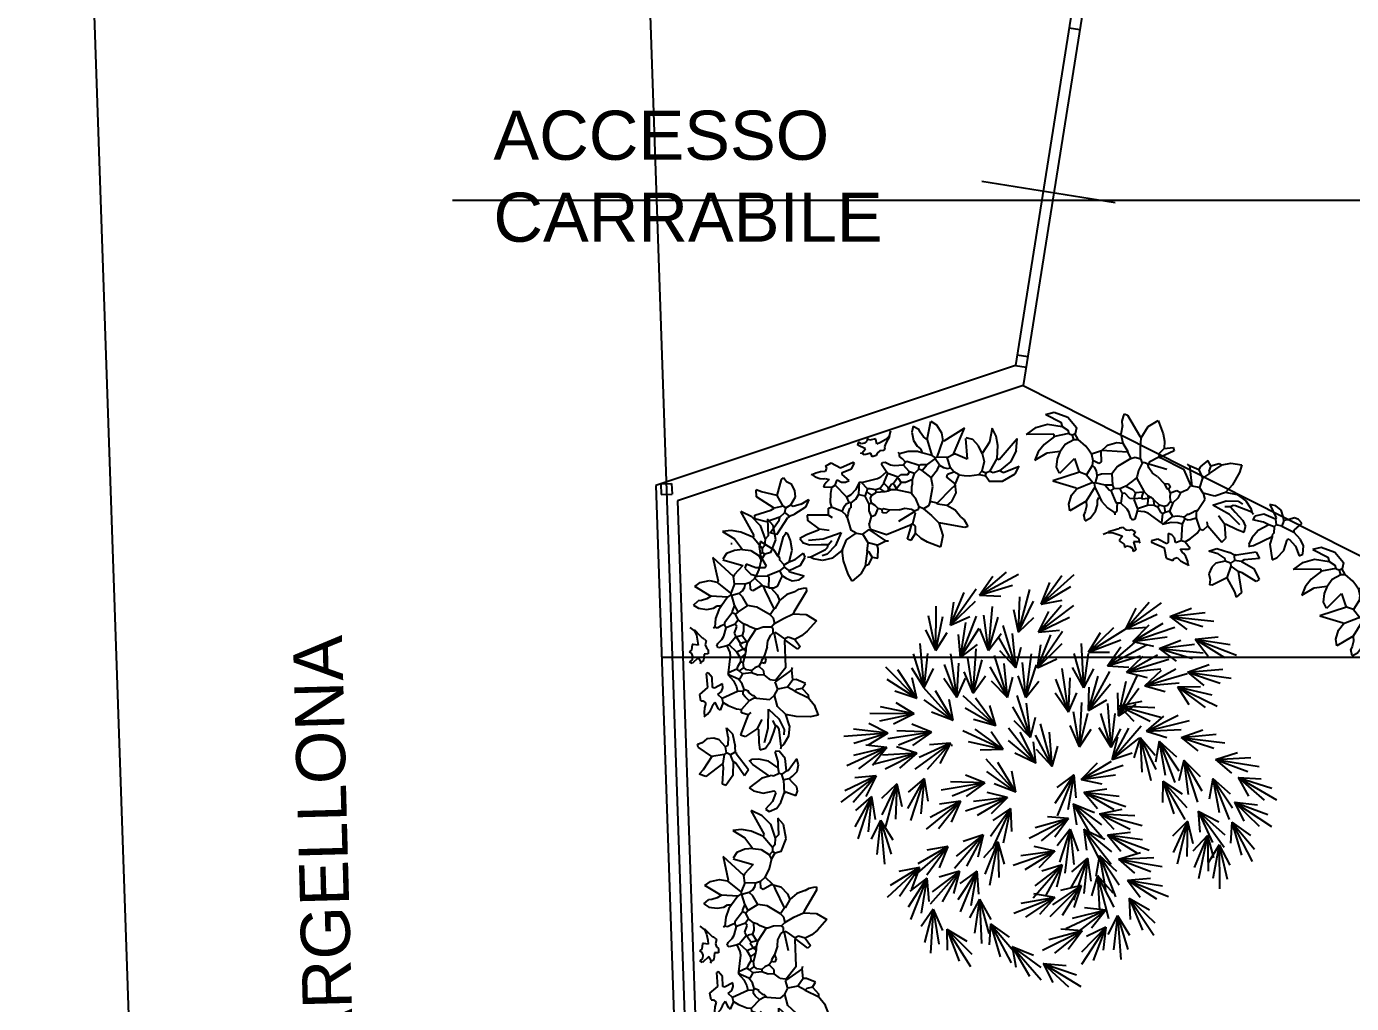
# Model space of a CAD drawing. Extents: x 4528.4 to 4562.1, y -3722.5 to -3696.6.
# Drawn here: x 4528.41 to 4534.61, y -3714.44 to -3709.87 of the extents above; entities that cross this region are included whole.
import ezdxf

# ---------------------------------------------------------------- set-up
doc = ezdxf.new("R2010")
doc.units = 0
doc.layers.get('0').update_dxf_attribs({"true_color": 0xffffff})
for name, color, linetype, true_color in [('alberi', 74, 'Continuous', 0x4c9900), ('costruz', 205, 'Continuous', 0x854c99), ('costruz_aree', 40, 'Continuous', 0xffbf00), ('infissi', 83, 'Continuous', 0x7fcc66), ('planim', 1, 'Continuous', 0xff0000), ('retino', 4, 'Continuous', 0x00ffff), ('testo', 1, 'Continuous', 0xff0000), ('verde', 82, 'Continuous', 0x33cc00)]:
    doc.layers.add(name, color=color, linetype=linetype, true_color=true_color)
doc.styles.add('textstyle1', font='')
doc.styles.add('textstyle5', font='')
doc.styles.get('textstyle1').set_extended_font_data('Arial')
doc.styles.get('textstyle5').set_extended_font_data('Arial')

# ---------------------------------------------------------------- blocks, each defined once
blk = doc.blocks.new('albero032')
for p, q in [((-0.044, 0.8081), (0.0551, 0.9786)), ((-0.044, 0.8081), (0.0039, 0.9586)), ((0.0652, 0.7919), (0.1736, 0.9567)), ((-0.125, 0.7069), (-0.0926, 0.9015)), ((-0.044, 0.8081), (0.0574, 0.9236)), ((-0.044, 0.8081), (-0.0379, 0.911)), ((0.0652, 0.7919), (0.1213, 0.9395)), ((0.0652, 0.7919), (0.1729, 0.9017)), ((0.0652, 0.7919), (0.077, 0.8943)), ((-0.125, 0.7069), (-0.1335, 0.8647)), ((-0.125, 0.7069), (-0.071, 0.8509)), ((-0.044, 0.8081), (0.0389, 0.8532)), ((0.0652, 0.7919), (0.1505, 0.8324)), ((0.1542, 0.7797), (0.2757, 0.8807)), ((0.1542, 0.7797), (0.3297, 0.8699)), ((0.1542, 0.7797), (0.2149, 0.8631)), ((-0.6606, 0.6163), (-0.5895, 0.8004)), ((-0.6606, 0.6163), (-0.637, 0.7725)), ((-0.5134, 0.5815), (-0.4873, 0.7771)), ((-0.125, 0.7069), (-0.1557, 0.8054)), ((-0.125, 0.7069), (-0.0634, 0.7785)), ((-0.04, 0.6948), (0.0909, 0.7833)), ((-0.04, 0.6948), (0.0286, 0.7718)), ((0.1542, 0.7797), (0.302, 0.8224)), ((0.1542, 0.7797), (0.2484, 0.773)), ((0.2554, 0.7231), (0.3471, 0.7702)), ((-0.6606, 0.6163), (-0.6707, 0.719)), ((-0.6606, 0.6163), (-0.5786, 0.7464)), ((-0.5134, 0.5815), (-0.5269, 0.7389)), ((-0.5134, 0.5815), (-0.4641, 0.7272)), ((-0.4487, 0.537), (-0.3629, 0.7147)), ((-0.2221, 0.5532), (-0.2373, 0.7104)), ((-0.2221, 0.5532), (-0.1981, 0.749)), ((-0.04, 0.6948), (0.1435, 0.7672)), ((-0.04, 0.6948), (0.1112, 0.7226)), ((0.1057, 0.6301), (0.2111, 0.7477)), ((0.1057, 0.6301), (0.2661, 0.7449)), ((0.1057, 0.6301), (0.1535, 0.7214)), ((0.2554, 0.7231), (0.4094, 0.7584)), ((0.2554, 0.7231), (0.4526, 0.7244)), ((0.2554, 0.7231), (0.3364, 0.6746)), ((0.2554, 0.7231), (0.4065, 0.6945)), ((-0.7614, 0.5036), (-0.7802, 0.6605)), ((-0.7614, 0.5036), (-0.7418, 0.6999)), ((-0.7614, 0.5036), (-0.7169, 0.6508)), ((-0.6606, 0.6163), (-0.5857, 0.674)), ((-0.6186, 0.4561), (-0.6001, 0.6525)), ((-0.5134, 0.5815), (-0.5473, 0.6789)), ((-0.5134, 0.5815), (-0.4541, 0.655)), ((-0.4487, 0.537), (-0.4125, 0.6908)), ((-0.4487, 0.537), (-0.3564, 0.6601)), ((-0.2221, 0.5532), (-0.257, 0.6503)), ((-0.2221, 0.5532), (-0.1743, 0.6994)), ((-0.04, 0.6948), (0.0531, 0.6788)), ((0.1057, 0.6301), (0.2456, 0.6938)), ((0.2149, 0.6705), (0.3144, 0.6977)), ((0.2149, 0.6705), (0.3729, 0.6734)), ((0.2149, 0.6705), (0.4082, 0.6312)), ((0.2149, 0.6705), (0.2842, 0.6064)), ((0.2149, 0.6705), (0.3569, 0.6114)), ((-0.7614, 0.5036), (-0.7985, 0.5999)), ((-0.6186, 0.4561), (-0.6382, 0.6129)), ((-0.6186, 0.4561), (-0.5749, 0.6036)), ((-0.4487, 0.537), (-0.4505, 0.6402)), ((-0.2504, 0.3995), (-0.299, 0.5907)), ((-0.2221, 0.5532), (-0.1636, 0.6274)), ((-0.1209, 0.5654), (0.0148, 0.6462)), ((-0.1209, 0.5654), (-0.048, 0.6383)), ((-0.1209, 0.5654), (0.0664, 0.6271)), ((0.1057, 0.6301), (0.1999, 0.6372)), ((0.1502, 0.5815), (0.2504, 0.6057)), ((-0.7614, 0.5036), (-0.7046, 0.5791)), ((-0.6186, 0.4561), (-0.6562, 0.5522)), ((-0.6186, 0.4561), (-0.5622, 0.5319)), ((-0.4527, 0.3914), (-0.5079, 0.5808)), ((-0.4527, 0.3914), (-0.4665, 0.5446)), ((-0.4487, 0.537), (-0.3694, 0.5884)), ((-0.2504, 0.3995), (-0.3216, 0.5405)), ((-0.2504, 0.3995), (-0.2589, 0.5531)), ((-0.2059, 0.4561), (-0.0739, 0.543)), ((-0.2059, 0.4561), (-0.1363, 0.5323)), ((-0.1209, 0.5654), (0.0317, 0.5844)), ((-0.1209, 0.5654), (-0.0289, 0.544)), ((-0.0279, 0.4723), (0.0888, 0.5789)), ((-0.0279, 0.4723), (0.1432, 0.5706)), ((-0.0279, 0.4723), (0.0288, 0.5585)), ((0.1502, 0.5815), (0.3422, 0.5364)), ((0.1502, 0.5815), (0.2176, 0.5153)), ((0.1502, 0.5815), (0.2903, 0.5182)), ((0.1502, 0.5815), (0.3081, 0.5796)), ((-0.651, 0.3388), (-0.7328, 0.474)), ((-0.651, 0.3388), (-0.7141, 0.5257)), ((-0.651, 0.3388), (-0.6712, 0.4913)), ((-0.5134, 0.3105), (-0.5713, 0.4991)), ((-0.4527, 0.3914), (-0.5288, 0.5299)), ((-0.4527, 0.3914), (-0.4282, 0.4826)), ((-0.2504, 0.3995), (-0.3181, 0.4773)), ((-0.2504, 0.3995), (-0.2228, 0.4898)), ((-0.2059, 0.4561), (-0.0215, 0.5262)), ((-0.2059, 0.4561), (-0.0543, 0.4821)), ((-0.0279, 0.4723), (0.1177, 0.5218)), ((0.4132, 0.3146), (0.4865, 0.4977)), ((-0.7076, 0.3065), (-0.8229, 0.4665)), ((-0.7076, 0.3065), (-0.7718, 0.4462)), ((-0.651, 0.3388), (-0.6303, 0.431)), ((-0.5134, 0.3105), (-0.5914, 0.4479)), ((-0.5134, 0.3105), (-0.5293, 0.4635)), ((-0.4527, 0.3914), (-0.5231, 0.4668)), ((-0.3637, 0.2782), (-0.3111, 0.4683)), ((-0.3637, 0.2782), (-0.3556, 0.4359)), ((-0.3637, 0.2782), (-0.2949, 0.4157)), ((-0.2221, 0.3712), (-0.0804, 0.441)), ((-0.2221, 0.3712), (-0.1436, 0.4382)), ((-0.2221, 0.3712), (-0.0304, 0.418)), ((-0.2059, 0.4561), (-0.113, 0.439)), ((-0.0279, 0.4723), (0.0666, 0.47)), ((0.3201, 0.2741), (0.3121, 0.4319)), ((0.3201, 0.2741), (0.3531, 0.4686)), ((0.3201, 0.2741), (0.3745, 0.418)), ((0.4132, 0.3146), (0.4043, 0.4173)), ((0.4132, 0.3146), (0.4387, 0.4705)), ((0.4132, 0.3146), (0.4968, 0.4437)), ((0.4941, 0.3227), (0.6036, 0.4365)), ((0.4941, 0.3227), (0.6584, 0.4318)), ((-0.7076, 0.3065), (-0.8256, 0.4116)), ((-0.651, 0.3388), (-0.7245, 0.4112)), ((-0.7076, 0.3065), (-0.715, 0.4006)), ((-0.5417, 0.2256), (-0.6349, 0.3995)), ((-0.5417, 0.2256), (-0.5869, 0.3726)), ((-0.5134, 0.3105), (-0.5848, 0.3849)), ((-0.5134, 0.3105), (-0.4902, 0.4021)), ((-0.3192, 0.2741), (-0.4975, 0.3584)), ((-0.3192, 0.2741), (-0.443, 0.3654)), ((-0.3637, 0.2782), (-0.3839, 0.3793)), ((-0.125, 0.2458), (-0.2739, 0.3751)), ((-0.2221, 0.3712), (-0.0685, 0.3782)), ((-0.2221, 0.3712), (-0.132, 0.3427)), ((-0.125, 0.2458), (-0.2195, 0.3671)), ((0.1178, 0.1892), (0.1704, 0.3793)), ((0.2109, 0.2256), (0.2795, 0.4105)), ((0.2109, 0.2256), (0.2324, 0.3821)), ((0.2109, 0.2256), (0.2912, 0.3567)), ((0.3201, 0.2741), (0.2897, 0.3727)), ((0.4132, 0.3146), (0.4887, 0.3713)), ((0.4941, 0.3227), (0.5451, 0.4123)), ((0.4941, 0.3227), (0.6362, 0.3815)), ((-0.7076, 0.3065), (-0.7992, 0.354)), ((-0.6024, 0.1406), (-0.707, 0.3079)), ((-0.5417, 0.2256), (-0.6448, 0.3453)), ((-0.5417, 0.2256), (-0.5366, 0.3199)), ((-0.3192, 0.2741), (-0.4732, 0.309)), ((-0.3192, 0.2741), (-0.3712, 0.3529)), ((-0.3637, 0.2782), (-0.2949, 0.3429)), ((-0.125, 0.2458), (-0.2639, 0.321)), ((-0.125, 0.2458), (-0.1538, 0.3358)), ((0.0207, 0.1204), (0.0849, 0.3069)), ((0.1178, 0.1892), (0.1259, 0.3469)), ((0.1178, 0.1892), (0.1866, 0.3267)), ((0.2109, 0.2256), (0.1994, 0.3281)), ((0.3201, 0.2741), (0.382, 0.3455)), ((0.4941, 0.3227), (0.5885, 0.3265)), ((0.571, 0.2701), (0.6593, 0.3234)), ((0.571, 0.2701), (0.7221, 0.316)), ((-0.6024, 0.1406), (-0.7132, 0.2532)), ((-0.6024, 0.1406), (-0.6573, 0.2843)), ((-0.5417, 0.2256), (-0.6262, 0.2848)), ((-0.3435, 0.1406), (-0.4617, 0.239)), ((-0.3192, 0.2741), (-0.4223, 0.2714)), ((-0.1776, 0.2418), (-0.3743, 0.2275)), ((-0.1776, 0.2418), (-0.3302, 0.2604)), ((-0.1776, 0.2418), (-0.3289, 0.1964)), ((-0.1776, 0.2418), (-0.266, 0.1888)), ((-0.1776, 0.2418), (-0.2616, 0.2848)), ((-0.125, 0.2458), (-0.2249, 0.2711)), ((-0.0359, 0.1083), (-0.1177, 0.2434)), ((-0.0359, 0.1083), (-0.099, 0.2952)), ((-0.0359, 0.1083), (-0.0561, 0.2607)), ((0.0207, 0.1204), (0.0385, 0.2774)), ((0.0207, 0.1204), (0.0978, 0.2535)), ((0.1178, 0.1892), (0.0976, 0.2903)), ((0.1178, 0.1892), (0.1866, 0.2539)), ((0.1866, 0.1204), (0.2865, 0.2428)), ((0.1866, 0.1204), (0.3415, 0.2426)), ((0.2109, 0.2256), (0.2849, 0.2842)), ((0.304, 0.1892), (0.4348, 0.2776)), ((0.304, 0.1892), (0.3726, 0.2662)), ((0.304, 0.1892), (0.4875, 0.2615)), ((0.393, 0.1811), (0.5336, 0.2531)), ((0.393, 0.1811), (0.4704, 0.2492)), ((0.571, 0.2701), (0.7677, 0.2851)), ((0.571, 0.2701), (0.6552, 0.2274)), ((0.571, 0.2701), (0.7237, 0.2521)), ((-0.6024, 0.1406), (-0.6906, 0.1941)), ((-0.6024, 0.1406), (-0.6036, 0.2351)), ((-0.3435, 0.1406), (-0.5166, 0.2353)), ((-0.3435, 0.1406), (-0.4952, 0.1845)), ((-0.3435, 0.1406), (-0.3908, 0.2224)), ((-0.0359, 0.1083), (-0.1094, 0.1807)), ((-0.0359, 0.1083), (-0.0153, 0.2004)), ((0.0207, 0.1204), (0.0067, 0.2226)), ((0.0207, 0.1204), (0.0933, 0.1808)), ((0.0733, 0.0719), (0.2222, 0.2013)), ((0.0733, 0.0719), (0.1672, 0.1989)), ((0.1866, 0.1204), (0.2301, 0.2139)), ((0.1866, 0.1204), (0.3234, 0.1906)), ((0.304, 0.1892), (0.4552, 0.217)), ((0.304, 0.1892), (0.397, 0.1732)), ((0.393, 0.1811), (0.5839, 0.2307)), ((0.393, 0.1811), (0.5465, 0.1904)), ((0.393, 0.1811), (0.4834, 0.1539)), ((0.5467, 0.2175), (0.5368, 0.1236)), ((0.5467, 0.2175), (0.6308, 0.0391)), ((0.5467, 0.2175), (0.5842, 0.0684)), ((0.5467, 0.2175), (0.6435, 0.0926)), ((0.5467, 0.2175), (0.628, 0.154)), ((0.6236, 0.2175), (0.7888, 0.1097)), ((0.6236, 0.2175), (0.6644, 0.1323)), ((0.6236, 0.2175), (0.7338, 0.1102)), ((0.6236, 0.2175), (0.7715, 0.1619)), ((0.6236, 0.2175), (0.7261, 0.2061)), ((-0.4446, 0.1204), (-0.6416, 0.1094)), ((-0.4446, 0.1204), (-0.5969, 0.1415)), ((-0.4446, 0.1204), (-0.5967, 0.0776)), ((-0.4446, 0.1204), (-0.5339, 0.0689)), ((-0.4446, 0.1204), (-0.528, 0.1649)), ((-0.3435, 0.1406), (-0.4465, 0.144)), ((-0.1816, 0.1002), (-0.3307, 0.1377)), ((-0.1816, 0.1002), (-0.2596, 0.1534)), ((0.0733, 0.0719), (0.1123, 0.1674)), ((0.0733, 0.0719), (0.2066, 0.1485)), ((0.1866, 0.1204), (0.2804, 0.1319)), ((0.3161, 0.1366), (0.4182, 0.1513)), ((0.3161, 0.1366), (0.5031, 0.0738)), ((0.3161, 0.1366), (0.377, 0.0644)), ((0.3161, 0.1366), (0.4497, 0.0605)), ((0.3161, 0.1366), (0.4732, 0.12)), ((-0.8169, -0.0697), (-0.9485, 0.0772)), ((-0.8169, -0.0697), (-0.8955, 0.0625)), ((-0.6915, -0.0818), (-0.8103, 0.0756)), ((-0.3354, 0.0517), (-0.4889, 0.0597)), ((-0.3354, 0.0517), (-0.4222, 0.0888)), ((-0.1816, 0.1002), (-0.3786, 0.1106)), ((-0.1816, 0.1002), (-0.3374, 0.0741)), ((-0.1816, 0.1002), (-0.276, 0.0586)), ((-0.0562, 0.0759), (0.0466, 0.0841)), ((-0.0562, 0.0759), (0.1264, 0.0013)), ((-0.0562, 0.0759), (0, 0)), ((-0.0562, 0.0759), (0.0723, -0.0086)), ((-0.0562, 0.0759), (0.0995, 0.0493)), ((0.0733, 0.0719), (0.1664, 0.0878)), ((0.1866, 0.0597), (0.2836, 0.0948)), ((0.1866, 0.0597), (0.3438, 0.0752)), ((0.1866, 0.0597), (0.3824, 0.036)), ((0.1866, 0.0597), (0.2608, 0.0014)), ((0.1866, 0.0597), (0.3328, 0.0122)), ((0.4375, 0.1083), (0.5766, -0.0316)), ((0.4375, 0.1083), (0.4596, 0.0165)), ((0.4375, 0.1083), (0.5229, -0.0196)), ((0.4375, 0.1083), (0.5705, 0.0231)), ((0.4375, 0.1083), (0.5353, 0.0758)), ((0.6398, 0.1123), (0.6316, 0.0182)), ((0.6398, 0.1123), (0.7271, -0.0646)), ((0.6398, 0.1123), (0.68, -0.0361)), ((0.6398, 0.1123), (0.7388, -0.0108)), ((0.6398, 0.1123), (0.7222, 0.0503)), ((0.7855, -0.0616), (0.8876, 0.1072)), ((0.7855, -0.0616), (0.836, 0.0881)), ((-0.8169, -0.0697), (-0.9453, 0.0223)), ((-0.8169, -0.0697), (-0.8342, 0.0231)), ((-0.6915, -0.0818), (-0.8117, 0.0206)), ((-0.6915, -0.0818), (-0.7587, 0.0565)), ((-0.6915, -0.0818), (-0.7009, 0.0121)), ((-0.5336, -0.0859), (-0.6964, 0.0255)), ((-0.5336, -0.0859), (-0.6414, 0.0238)), ((-0.5336, -0.0859), (-0.5726, 0.0002)), ((-0.3354, 0.0517), (-0.5307, 0.0238)), ((-0.3354, 0.0517), (-0.4832, -0.0041)), ((-0.3354, 0.0517), (-0.42, -0.0074)), ((-0.0926, -0.0212), (-0.1834, 0.0049)), ((0.138, 0.0517), (0.131, -0.0425)), ((0.138, 0.0517), (0.2275, -0.1241)), ((0.138, 0.0517), (0.1801, -0.0963)), ((0.138, 0.0517), (0.2385, -0.0702)), ((0.138, 0.0517), (0.2212, -0.0093)), ((0.3444, 0.0233), (0.4939, -0.1054)), ((0.3444, 0.0233), (0.3736, -0.0665)), ((0.3444, 0.0233), (0.4394, -0.0976)), ((0.3444, 0.0233), (0.4836, -0.0513)), ((0.3444, 0.0233), (0.4445, -0.0015)), ((0.7855, -0.0616), (0.8889, 0.0522)), ((0.7855, -0.0616), (0.7934, 0.0412)), ((-0.8169, -0.0697), (-0.9129, -0.0321)), ((-0.6915, -0.0818), (-0.784, -0.0363)), ((-0.5336, -0.0859), (-0.6803, -0.0271)), ((-0.0926, -0.0212), (-0.2829, -0.0731)), ((-0.0926, -0.0212), (-0.246, -0.0323)), ((-0.0926, -0.0212), (-0.2323, -0.0948)), ((-0.0926, -0.0212), (-0.1692, -0.0902)), ((0.2837, -0.009), (0.2639, -0.1014)), ((0.2837, -0.009), (0.3485, -0.1953)), ((0.2837, -0.009), (0.3053, -0.1613)), ((0.2837, -0.009), (0.3667, -0.1434)), ((0.2837, -0.009), (0.3578, -0.0807)), ((0.4901, -0.009), (0.4741, -0.1021)), ((0.4901, -0.009), (0.5625, -0.1925)), ((0.4901, -0.009), (0.518, -0.1602)), ((0.4901, -0.009), (0.5786, -0.1399)), ((0.4901, -0.009), (0.5671, -0.0776)), ((0.7855, -0.0616), (0.8692, -0.0179)), ((-0.6915, -0.1708), (-0.83, -0.1042)), ((-0.6915, -0.1708), (-0.7572, -0.103)), ((-0.5336, -0.0859), (-0.6359, -0.0722)), ((-0.4001, -0.1385), (-0.5958, -0.1139)), ((-0.4001, -0.1385), (-0.5462, -0.0903)), ((-0.4001, -0.1385), (-0.4741, -0.0798)), ((-0.2221, -0.1182), (-0.3137, -0.0955)), ((-0.1088, -0.094), (-0.2644, -0.2152)), ((-0.1088, -0.094), (-0.246, -0.1633)), ((-0.1088, -0.094), (-0.2094, -0.2157)), ((-0.1088, -0.094), (-0.2026, -0.1049)), ((-0.1088, -0.094), (-0.1529, -0.1872)), ((0.7086, -0.1991), (0.8578, -0.0701)), ((0.7086, -0.1991), (0.8028, -0.0723)), ((0.7086, -0.1991), (0.7478, -0.1038)), ((-0.8574, -0.3447), (-0.9501, -0.1707)), ((-0.6915, -0.1708), (-0.8824, -0.1212)), ((-0.6915, -0.1708), (-0.8493, -0.1652)), ((-0.6915, -0.1708), (-0.7923, -0.1926)), ((-0.5336, -0.1829), (-0.6251, -0.1594)), ((-0.4001, -0.1385), (-0.5574, -0.1533)), ((-0.4001, -0.1385), (-0.4972, -0.1731)), ((-0.2221, -0.1182), (-0.4104, -0.1771)), ((-0.2221, -0.1182), (-0.3749, -0.135)), ((-0.2221, -0.1182), (-0.359, -0.1969)), ((-0.2221, -0.1182), (-0.2961, -0.19)), ((0.7086, -0.1991), (0.8421, -0.1228)), ((-0.8574, -0.3447), (-0.9601, -0.2248)), ((-0.8574, -0.3447), (-0.9022, -0.1977)), ((-0.5336, -0.1829), (-0.7224, -0.2401)), ((-0.5336, -0.1829), (-0.6866, -0.1983)), ((-0.5336, -0.1829), (-0.6713, -0.2605)), ((-0.5336, -0.1829), (-0.6083, -0.2541)), ((-0.4001, -0.2194), (-0.5885, -0.2778)), ((-0.4001, -0.2194), (-0.553, -0.2357)), ((-0.4001, -0.2194), (-0.5373, -0.2977)), ((-0.4001, -0.2194), (-0.4917, -0.1964)), ((-0.4001, -0.2194), (-0.4743, -0.291)), ((0.0207, -0.1829), (-0.1252, -0.3157)), ((0.0207, -0.1829), (-0.1108, -0.2626)), ((0.0207, -0.1829), (-0.072, -0.201)), ((0.0207, -0.1829), (-0.0703, -0.3121)), ((0.0207, -0.1829), (-0.0161, -0.2793)), ((0.045, -0.2194), (0.023, -0.3112)), ((0.045, -0.2194), (0.1054, -0.4071)), ((0.045, -0.2194), (0.063, -0.3721)), ((0.045, -0.2194), (0.1248, -0.3556)), ((0.045, -0.2194), (0.1174, -0.2928)), ((0.0935, -0.2072), (0.1966, -0.2026)), ((0.0935, -0.2072), (0.2734, -0.2881)), ((0.0935, -0.2072), (0.147, -0.2851)), ((0.0935, -0.2072), (0.219, -0.2961)), ((0.0935, -0.2072), (0.2482, -0.2392)), ((0.2433, -0.2638), (0.3424, -0.2354)), ((0.6074, -0.2962), (0.728, -0.1941)), ((0.6074, -0.2962), (0.782, -0.2044)), ((0.6074, -0.2962), (0.6673, -0.2122)), ((0.7086, -0.1991), (0.8017, -0.1834)), ((-0.8574, -0.3447), (-0.9417, -0.2854)), ((-0.8574, -0.3447), (-0.852, -0.2504)), ((-0.6105, -0.3043), (-0.8071, -0.2874)), ((-0.6105, -0.3043), (-0.7583, -0.2619)), ((-0.6105, -0.3043), (-0.6868, -0.2485)), ((-0.2747, -0.2719), (-0.4078, -0.4175)), ((-0.2747, -0.2719), (-0.3984, -0.3633)), ((-0.2747, -0.2719), (-0.3653, -0.2984)), ((-0.2747, -0.2719), (-0.3535, -0.4089)), ((-0.2747, -0.2719), (-0.3025, -0.3712)), ((-0.1695, -0.2396), (-0.2597, -0.3641)), ((-0.1695, -0.2396), (-0.2523, -0.4186)), ((-0.1695, -0.2396), (-0.2479, -0.2922)), ((-0.1695, -0.2396), (-0.2031, -0.3939)), ((-0.1695, -0.2396), (-0.166, -0.3426)), ((0.2433, -0.2638), (0.4011, -0.259)), ((0.2433, -0.2638), (0.437, -0.3007)), ((0.2433, -0.2638), (0.3134, -0.3271)), ((0.2433, -0.2638), (0.386, -0.3211)), ((0.4982, -0.3447), (0.5881, -0.2943)), ((0.6074, -0.2962), (0.7548, -0.2522)), ((-0.6105, -0.3043), (-0.7671, -0.3252)), ((-0.5793, -0.4289), (-0.7093, -0.3467)), ((-0.6105, -0.3043), (-0.7062, -0.3427)), ((-0.5793, -0.4289), (-0.6368, -0.354)), ((-0.4204, -0.3731), (-0.5689, -0.3334)), ((-0.4204, -0.3731), (-0.4976, -0.3187)), ((-0.0198, -0.3205), (-0.0552, -0.408)), ((-0.0198, -0.3205), (-0.0248, -0.4742)), ((-0.0198, -0.3205), (0.0118, -0.5152)), ((-0.0198, -0.3205), (0.0388, -0.4672)), ((-0.0198, -0.3205), (0.0409, -0.4039)), ((0.2109, -0.3286), (0.3609, -0.4567)), ((0.2109, -0.3286), (0.2404, -0.4183)), ((0.2109, -0.3286), (0.3064, -0.4491)), ((0.2109, -0.3286), (0.3504, -0.4026)), ((0.2109, -0.3286), (0.3111, -0.353)), ((0.3727, -0.3569), (0.4755, -0.3487)), ((0.4982, -0.3447), (0.6507, -0.3038)), ((0.4982, -0.3447), (0.6952, -0.3361)), ((0.4982, -0.3447), (0.581, -0.3902)), ((0.4982, -0.3447), (0.6502, -0.3677)), ((0.6074, -0.2962), (0.7017, -0.3021)), ((-0.7238, -0.4742), (-0.8846, -0.3599)), ((-0.7238, -0.4742), (-0.8694, -0.4128)), ((-0.7238, -0.4742), (-0.8297, -0.3626)), ((-0.5793, -0.4289), (-0.7632, -0.3576)), ((-0.7238, -0.4742), (-0.7612, -0.3874)), ((-0.5793, -0.4289), (-0.7354, -0.4051)), ((-0.4204, -0.3731), (-0.6172, -0.3599)), ((-0.4204, -0.3731), (-0.5765, -0.397)), ((-0.4204, -0.3731), (-0.5153, -0.4133)), ((-0.4001, -0.4459), (-0.4866, -0.408)), ((0.3727, -0.3569), (0.5553, -0.4315)), ((0.3727, -0.3569), (0.4289, -0.4328)), ((0.3727, -0.3569), (0.5012, -0.4414)), ((0.3727, -0.3569), (0.5284, -0.3835)), ((0.6317, -0.4904), (0.7438, -0.3791)), ((0.6317, -0.4904), (0.7985, -0.385)), ((0.6317, -0.4904), (0.6847, -0.4019)), ((-0.7238, -0.4742), (-0.8258, -0.4587)), ((-0.5793, -0.4289), (-0.6819, -0.4389)), ((-0.4001, -0.4459), (-0.5956, -0.472)), ((-0.4001, -0.4459), (-0.5536, -0.4365)), ((-0.4001, -0.4459), (-0.5484, -0.5003)), ((-0.4001, -0.4459), (-0.4852, -0.5041)), ((-0.299, -0.462), (-0.4448, -0.5948)), ((-0.299, -0.462), (-0.4305, -0.5417)), ((-0.299, -0.462), (-0.3917, -0.4801)), ((-0.299, -0.462), (-0.3899, -0.5912)), ((-0.299, -0.462), (-0.3358, -0.5584)), ((0.0612, -0.4297), (0.1861, -0.5824)), ((0.0612, -0.4297), (0.0743, -0.5232)), ((0.0612, -0.4297), (0.1338, -0.5652)), ((0.0612, -0.4297), (0.1853, -0.5273)), ((0.0612, -0.4297), (0.1554, -0.4715)), ((0.3727, -0.4337), (0.5199, -0.5651)), ((0.3727, -0.4337), (0.4003, -0.5241)), ((0.3727, -0.4337), (0.4656, -0.5563)), ((0.3727, -0.4337), (0.5106, -0.5109)), ((0.3727, -0.4337), (0.4724, -0.4604)), ((0.6317, -0.4904), (0.7751, -0.4348)), ((-0.6105, -0.5389), (-0.7612, -0.5082)), ((-0.6105, -0.5389), (-0.6909, -0.4893)), ((-0.1978, -0.4742), (-0.0817, -0.6336)), ((-0.1978, -0.4742), (-0.1899, -0.5683)), ((-0.1978, -0.4742), (-0.1329, -0.6136)), ((-0.1978, -0.4742), (-0.0793, -0.5786)), ((-0.1978, -0.4742), (-0.106, -0.5212)), ((0.2635, -0.4863), (0.3933, -0.6349)), ((0.2635, -0.4863), (0.2797, -0.5794)), ((0.2635, -0.4863), (0.3405, -0.6194)), ((0.2635, -0.4863), (0.3908, -0.5799)), ((0.2635, -0.4863), (0.3591, -0.5251)), ((0.5427, -0.551), (0.6375, -0.5105)), ((0.5427, -0.551), (0.6987, -0.5266)), ((0.6317, -0.4904), (0.7261, -0.4887)), ((-0.6105, -0.5389), (-0.8078, -0.5374)), ((-0.6105, -0.5389), (-0.765, -0.572)), ((-0.6105, -0.5389), (-0.7029, -0.5847)), ((-0.4446, -0.5915), (-0.5976, -0.5754)), ((-0.4446, -0.5915), (-0.5294, -0.5498)), ((-0.2464, -0.5591), (-0.2825, -0.6464)), ((-0.2464, -0.5591), (-0.2525, -0.7128)), ((-0.2464, -0.5591), (-0.2162, -0.7541)), ((-0.2464, -0.5591), (-0.1889, -0.7063)), ((-0.2464, -0.5591), (-0.1863, -0.643)), ((-0.04, -0.5915), (0.0619, -0.5755)), ((0.4051, -0.5794), (0.5078, -0.5704)), ((0.4051, -0.5794), (0.5882, -0.6526)), ((0.4051, -0.5794), (0.4618, -0.6549)), ((0.4051, -0.5794), (0.5342, -0.6629)), ((0.4051, -0.5794), (0.561, -0.6048)), ((0.5427, -0.551), (0.7395, -0.5635)), ((0.5427, -0.551), (0.6201, -0.6051)), ((0.5427, -0.551), (0.6914, -0.5901)), ((-0.4446, -0.5915), (-0.6411, -0.609)), ((-0.4446, -0.5915), (-0.5952, -0.6393)), ((-0.3961, -0.6238), (-0.5365, -0.7624)), ((-0.4446, -0.5915), (-0.5322, -0.6459)), ((-0.3961, -0.6238), (-0.5243, -0.7088)), ((-0.3961, -0.6238), (-0.488, -0.6456)), ((-0.3961, -0.6238), (-0.4817, -0.7565)), ((-0.3961, -0.6238), (-0.429, -0.7216)), ((-0.3273, -0.636), (-0.3773, -0.7161)), ((-0.3273, -0.636), (-0.3587, -0.7865)), ((-0.3273, -0.636), (-0.3296, -0.8332)), ((-0.3273, -0.636), (-0.2948, -0.7906)), ((-0.3273, -0.636), (-0.2819, -0.7286)), ((-0.1533, -0.6238), (-0.1806, -0.7143)), ((-0.1533, -0.6238), (-0.104, -0.8148)), ((-0.1533, -0.6238), (-0.1442, -0.7773)), ((-0.1533, -0.6238), (-0.0816, -0.7646)), ((-0.1533, -0.6238), (-0.0853, -0.7014)), ((-0.04, -0.5915), (0.1477, -0.6521)), ((-0.04, -0.5915), (0.0218, -0.6629)), ((-0.04, -0.5915), (0.0945, -0.666)), ((-0.04, -0.5915), (0.1173, -0.6062)), ((0.3566, -0.6117), (0.4907, -0.7563)), ((0.3566, -0.6117), (0.3755, -0.7042)), ((0.3566, -0.6117), (0.4375, -0.7425)), ((0.3566, -0.6117), (0.4865, -0.7015)), ((0.3566, -0.6117), (0.4532, -0.6476)), ((-0.0157, -0.7128), (0.0852, -0.6916)), ((-0.2423, -0.7533), (-0.2849, -0.8376)), ((-0.2423, -0.7533), (-0.2601, -0.906)), ((-0.2423, -0.7533), (-0.2269, -0.9499)), ((-0.2423, -0.7533), (-0.1961, -0.9043)), ((-0.2423, -0.7533), (-0.1888, -0.8414)), ((-0.1776, -0.7573), (-0.1887, -0.8511)), ((-0.1776, -0.7573), (-0.0958, -0.9368)), ((-0.1776, -0.7573), (-0.142, -0.9069)), ((-0.1776, -0.7573), (-0.0825, -0.8835)), ((-0.1776, -0.7573), (-0.0971, -0.8219)), ((-0.0157, -0.7128), (0.1749, -0.7635)), ((-0.0157, -0.7128), (0.0497, -0.781)), ((-0.0157, -0.7128), (0.1225, -0.7802)), ((-0.0157, -0.7128), (0.1421, -0.7193)), ((0.1461, -0.7856), (0.2339, -0.7314)), ((0.1461, -0.7856), (0.2968, -0.7382)), ((-0.0521, -0.8059), (0.0664, -0.9636)), ((-0.0521, -0.8059), (-0.0429, -0.8999)), ((-0.0521, -0.8059), (0.0148, -0.9443)), ((-0.0521, -0.8059), (0.0679, -0.9086)), ((-0.0521, -0.8059), (0.0403, -0.8516)), ((0.0409, -0.8261), (0.1429, -0.8105)), ((0.0409, -0.8261), (0.2285, -0.8873)), ((0.0409, -0.8261), (0.1025, -0.8977)), ((0.0409, -0.8261), (0.1752, -0.9011)), ((0.0409, -0.8261), (0.1982, -0.8413)), ((0.1461, -0.7856), (0.3427, -0.7687)), ((0.1461, -0.7856), (0.2308, -0.8276)), ((0.1461, -0.7856), (0.299, -0.8022))]:
    blk.add_line(p, q)
blk = doc.blocks.new('siepe')
at = {"layer": 'alberi'}
for p, q in [((-0.397, 0.423), (-0.337, 0.516)), ((-0.337, 0.516), (-0.241, 0.427)), ((0.45, 0.468), (0.549, 0.501)), ((0.549, 0.501), (0.56, 0.427)), ((-0.646, 0.431), (-0.615, 0.431)), ((-0.644, 0.405), (-0.646, 0.431)), ((-0.637, 0.36), (-0.644, 0.405)), ((-0.615, 0.431), (-0.423, 0.308)), ((-0.407, 0.3), (-0.397, 0.423)), ((-0.241, 0.427), (-0.199, 0.372)), ((0.246, 0.392), (0.208, 0.308)), ((0.292, 0.361), (0.246, 0.392)), ((0.292, 0.361), (0.354, 0.415)), ((0.315, 0.292), (0.383, 0.416)), ((0.354, 0.415), (0.384, 0.415)), ((0.383, 0.416), (0.45, 0.468)), ((0.56, 0.427), (0.553, 0.294)), ((-0.615, 0.323), (-0.637, 0.36)), ((-0.615, 0.323), (-0.592, 0.246)), ((-0.423, 0.308), (-0.407, 0.3)), ((-0.369, 0.209), (-0.407, 0.3)), ((-0.199, 0.372), (-0.169, 0.308)), ((-0.169, 0.308), (-0.192, 0.246)), ((-0.169, 0.308), (-0.1, 0.354)), ((-0.077, 0.331), (-0.169, 0.215)), ((-0.1, 0.354), (-0.077, 0.331)), ((0.115, 0.269), (0.092, 0.277)), ((0.208, 0.277), (0.115, 0.269)), ((0.115, 0.269), (0.221, 0.111)), ((0.208, 0.308), (0.208, 0.277)), ((0.208, 0.277), (0.277, 0.223)), ((0.315, 0.292), (0.277, 0.223)), ((0.292, 0.361), (0.3, 0.308)), ((0.3, 0.308), (0.315, 0.292)), ((0.553, 0.294), (0.53, 0.2)), ((1.005, 0.302), (0.95, 0.288)), ((0.95, 0.288), (1.058, 0.203)), ((1.068, 0.287), (1.005, 0.302)), ((1.111, 0.242), (1.068, 0.287)), ((1.21, 0.28), (1.173, 0.242)), ((1.252, 0.283), (1.21, 0.28)), ((1.296, 0.265), (1.252, 0.283)), ((1.296, 0.265), (1.257, 0.173)), ((-1.241, 0.143), (-1.303, 0.09)), ((-1.106, 0.161), (-1.241, 0.143)), ((-0.989, 0.112), (-1.106, 0.161)), ((-0.658, 0.098), (-0.591, 0.157)), ((-0.592, 0.246), (-0.538, 0.177)), ((-0.591, 0.157), (-0.538, 0.177)), ((-0.538, 0.177), (-0.461, 0.131)), ((-0.461, 0.131), (-0.461, 0.123)), ((-0.323, 0.123), (-0.369, 0.209)), ((-0.177, 0.215), (-0.238, 0.131)), ((-0.238, 0.131), (-0.231, 0.115)), ((-0.231, 0.115), (-0.061, 0.146)), ((-0.192, 0.246), (-0.177, 0.215)), ((-0.177, 0.215), (-0.169, 0.215)), ((-0.169, 0.215), (-0.161, 0.215)), ((0.088, 0.215), (-0.161, 0.215)), ((0.208, 0.115), (0.088, 0.215)), ((0.292, 0.131), (0.221, 0.111)), ((0.277, 0.223), (0.292, 0.131)), ((0.346, 0.1), (0.292, 0.131)), ((0.53, 0.2), (0.454, 0.123)), ((0.476, 0.04), (0.568, 0.132)), ((0.638, 0.231), (0.53, 0.2)), ((0.53, 0.2), (0.53, 0.208)), ((0.568, 0.132), (0.671, 0.18)), ((0.638, 0.231), (0.733, 0.216)), ((0.669, 0.131), (0.646, 0.123)), ((0.83, 0.146), (0.669, 0.131)), ((0.671, 0.18), (0.72, 0.175)), ((0.733, 0.216), (0.807, 0.172)), ((0.807, 0.172), (0.83, 0.146)), ((0.83, 0.146), (0.853, 0.138)), ((0.942, 0.18), (0.873, 0.126)), ((0.873, 0.126), (0.873, 0.088)), ((1.058, 0.188), (0.942, 0.18)), ((1.058, 0.203), (1.058, 0.188)), ((1.058, 0.188), (1.088, 0.142)), ((1.088, 0.142), (1.081, 0.119)), ((1.142, 0.157), (1.088, 0.142)), ((1.135, 0.211), (1.111, 0.242)), ((1.173, 0.242), (1.135, 0.211)), ((1.135, 0.211), (1.142, 0.157)), ((1.142, 0.157), (1.265, 0.157)), ((1.257, 0.173), (1.265, 0.157)), ((1.354, 0.124), (1.265, 0.157)), ((1.404, 0.084), (1.354, 0.124)), ((-1.331, -0.058), (-1.247, 0.019)), ((-1.301, 0.092), (-1.145, 0.092)), ((-1.247, 0.019), (-1.115, 0.061)), ((-1.145, 0.092), (-1.115, 0.061)), ((-1.03, 0.031), (-1.138, -0.054)), ((-1.115, 0.061), (-1.053, 0.054)), ((-1.053, 0.054), (-1.03, 0.031)), ((-1.03, 0.031), (-0.992, 0.031)), ((-1.015, -0.075), (-0.962, 0.002)), ((-0.976, 0.054), (-0.992, 0.031)), ((-0.961, 0), (-0.992, 0.031)), ((-0.989, 0.112), (-0.976, 0.054)), ((-0.927, 0.021), (-0.978, 0.056)), ((-0.922, 0.02), (-0.961, 0)), ((-0.834, -0.004), (-0.927, 0.021)), ((-0.684, 0.023), (-0.753, -0.046)), ((-0.684, 0.015), (-0.658, 0.098)), ((-0.684, 0.023), (-0.684, 0.015)), ((-0.684, 0.015), (-0.638, -0.069)), ((-0.638, 0.046), (-0.677, 0.031)), ((-0.461, 0.123), (-0.638, 0.046)), ((-0.407, 0.085), (-0.484, -0.038)), ((-0.461, 0.123), (-0.407, 0.085)), ((-0.407, 0.085), (-0.376, 0.113)), ((-0.376, 0.113), (-0.323, 0.123)), ((-0.323, 0.123), (-0.292, 0.092)), ((-0.277, 0.108), (-0.292, 0.092)), ((-0.292, 0.092), (-0.292, 0.015)), ((-0.292, 0.015), (-0.277, -0.038)), ((-0.238, 0.108), (-0.277, 0.108)), ((-0.231, 0.115), (-0.238, 0.108)), ((-0.217, 0.083), (-0.238, 0.108)), ((-0.164, 0.053), (-0.217, 0.083)), ((-0.108, 0.046), (-0.164, 0.053)), ((-0.108, 0.046), (-0.023, 0.015)), ((-0.023, 0.015), (0.015, 0.031)), ((-0.023, 0.015), (0.023, -0.015)), ((0.015, 0.031), (0.046, 0.015)), ((0.046, 0.015), (0.038, -0.015)), ((0.115, 0.008), (0.069, -0.038)), ((0.154, 0.008), (0.115, 0.008)), ((0.192, 0.054), (0.154, 0.008)), ((0.154, 0.008), (0.154, -0.05)), ((0.2, 0.061), (0.192, 0.054)), ((0.208, 0.108), (0.2, 0.061)), ((0.208, 0.108), (0.208, 0.115)), ((0.454, 0.123), (0.346, 0.1)), ((0.346, 0.1), (0.384, 0.054)), ((0.369, -0.069), (0.384, 0.054)), ((0.654, 0.031), (0.476, 0.04)), ((0.63, 0.1), (0.584, 0.077)), ((0.646, 0.123), (0.63, 0.1)), ((0.63, 0.1), (0.692, 0.077)), ((0.785, -0.009), (0.654, 0.031)), ((0.692, 0.077), (0.792, 0.038)), ((0.792, 0.038), (0.838, 0)), ((0.853, -0.054), (0.838, 0)), ((0.97, 0.113), (0.873, 0.088)), ((0.963, 0.021), (0.941, -0.068)), ((1.027, 0.111), (0.963, 0.021)), ((1.027, 0.111), (0.97, 0.113)), ((1.104, 0.027), (0.988, -0.127)), ((1.081, 0.119), (1.027, 0.111)), ((1.081, 0.119), (1.104, 0.065)), ((1.104, 0.065), (1.096, 0.042)), ((1.096, 0.042), (1.104, 0.027)), ((1.104, 0.027), (1.118, -0.046)), ((1.257, 0.08), (1.242, 0.065)), ((1.259, -0.038), (1.242, 0.065)), ((1.257, 0.08), (1.34, 0.047)), ((1.34, 0.047), (1.411, -0.02)), ((1.434, 0.011), (1.404, 0.084)), ((1.411, -0.02), (1.434, 0.011)), ((-1.153, -0.038), (-1.382, -0.157)), ((-1.33, -0.054), (-1.382, -0.157)), ((-1.138, -0.054), (-1.19, -0.164)), ((-1.138, -0.054), (-1.153, -0.038)), ((-1.027, -0.152), (-1.015, -0.075)), ((-0.792, -0.023), (-0.834, -0.004)), ((-0.753, -0.046), (-0.792, -0.023)), ((-0.753, -0.046), (-0.715, -0.092)), ((-0.653, -0.092), (-0.715, -0.092)), ((-0.715, -0.092), (-0.7, -0.138)), ((-0.638, -0.069), (-0.653, -0.092)), ((-0.5, -0.123), (-0.584, -0.169)), ((-0.484, -0.038), (-0.5, -0.123)), ((-0.5, -0.123), (-0.446, -0.215)), ((-0.3, -0.108), (-0.315, -0.131)), ((-0.277, -0.054), (-0.3, -0.108)), ((-0.277, -0.038), (-0.277, -0.054)), ((-0.277, -0.054), (-0.154, -0.138)), ((0.023, -0.015), (0.038, -0.015)), ((0.038, -0.015), (0.069, -0.038)), ((0.069, -0.038), (0.085, -0.077)), ((0.085, -0.077), (0.108, -0.108)), ((0.108, -0.108), (0.1, -0.154)), ((0.108, -0.108), (0.131, -0.108)), ((0.154, -0.05), (0.131, -0.108)), ((0.131, -0.108), (0.138, -0.192)), ((0.346, -0.1), (0.315, -0.138)), ((0.369, -0.069), (0.346, -0.092)), ((0.346, -0.092), (0.346, -0.1)), ((0.369, -0.069), (0.369, -0.092)), ((0.369, -0.092), (0.392, -0.138)), ((0.523, -0.154), (0.5, -0.123)), ((0.653, -0.069), (0.569, -0.023)), ((0.653, -0.069), (0.661, -0.061)), ((0.653, -0.069), (0.723, -0.184)), ((0.661, -0.061), (0.784, -0.061)), ((0.784, -0.061), (0.853, -0.054)), ((0.941, -0.068), (0.942, -0.135)), ((1.118, -0.046), (1.204, -0.166)), ((1.234, -0.127), (1.259, -0.038)), ((-1.19, -0.164), (-1.207, -0.252)), ((-1.202, -0.335), (-1.129, -0.223)), ((-1.129, -0.223), (-1.027, -0.152)), ((-1.027, -0.152), (-1.021, -0.229)), ((-1.021, -0.229), (-0.993, -0.305)), ((-0.776, -0.246), (-0.962, -0.432)), ((-0.935, -0.339), (-0.876, -0.154)), ((-0.876, -0.154), (-0.792, -0.238)), ((-0.792, -0.238), (-0.776, -0.246)), ((-0.707, -0.238), (-0.776, -0.246)), ((-0.7, -0.138), (-0.707, -0.238)), ((-0.707, -0.238), (-0.623, -0.277)), ((-0.672, -0.143), (-0.7, -0.138)), ((-0.64, -0.165), (-0.672, -0.143)), ((-0.615, -0.2), (-0.64, -0.165)), ((-0.584, -0.169), (-0.615, -0.2)), ((-0.615, -0.2), (-0.6, -0.269)), ((-0.507, -0.246), (-0.6, -0.269)), ((-0.446, -0.215), (-0.507, -0.246)), ((-0.507, -0.246), (-0.454, -0.269)), ((-0.446, -0.215), (-0.423, -0.238)), ((-0.423, -0.238), (-0.438, -0.269)), ((-0.369, -0.215), (-0.423, -0.238)), ((-0.331, -0.169), (-0.369, -0.215)), ((-0.369, -0.215), (-0.331, -0.246)), ((-0.315, -0.131), (-0.331, -0.169)), ((-0.331, -0.169), (-0.261, -0.169)), ((-0.308, -0.231), (-0.331, -0.246)), ((-0.331, -0.246), (-0.3, -0.331)), ((-0.246, -0.254), (-0.308, -0.231)), ((-0.261, -0.169), (-0.223, -0.184)), ((-0.208, -0.238), (-0.246, -0.254)), ((-0.161, -0.146), (-0.223, -0.184)), ((-0.223, -0.184), (-0.215, -0.223)), ((-0.215, -0.223), (-0.208, -0.238)), ((-0.146, -0.2), (-0.208, -0.238)), ((-0.208, -0.238), (-0.208, -0.246)), ((-0.208, -0.246), (-0.138, -0.308)), ((-0.154, -0.138), (-0.161, -0.146)), ((-0.161, -0.146), (-0.154, -0.184)), ((-0.154, -0.138), (-0.108, -0.154)), ((-0.154, -0.184), (-0.146, -0.2)), ((-0.138, -0.208), (-0.146, -0.2)), ((-0.092, -0.177), (-0.138, -0.208)), ((-0.069, -0.238), (-0.138, -0.308)), ((-0.108, -0.154), (-0.092, -0.177)), ((-0.108, -0.154), (-0.077, -0.154)), ((-0.077, -0.154), (-0.092, -0.177)), ((-0.092, -0.177), (-0.092, -0.184)), ((-0.092, -0.184), (-0.069, -0.238)), ((-0.077, -0.154), (-0.046, -0.161)), ((-0.015, -0.208), (-0.069, -0.238)), ((-0.046, -0.161), (0.031, -0.184)), ((-0.046, -0.161), (-0.015, -0.208)), ((-0.015, -0.208), (0.023, -0.208)), ((0.031, -0.184), (0.023, -0.208)), ((0.023, -0.208), (0.069, -0.238)), ((0.077, -0.177), (0.031, -0.184)), ((0.069, -0.238), (0.092, -0.246)), ((0.1, -0.154), (0.077, -0.177)), ((0.077, -0.177), (0.108, -0.223)), ((0.108, -0.223), (0.092, -0.246)), ((0.092, -0.246), (0.123, -0.323)), ((0.138, -0.192), (0.108, -0.223)), ((0.138, -0.192), (0.185, -0.223)), ((0.185, -0.231), (0.138, -0.331)), ((0.231, -0.2), (0.185, -0.231)), ((0.185, -0.223), (0.185, -0.231)), ((0.284, -0.184), (0.231, -0.2)), ((0.257, -0.253), (0.3, -0.246)), ((0.3, -0.146), (0.284, -0.184)), ((0.284, -0.184), (0.3, -0.192)), ((0.3, -0.138), (0.3, -0.146)), ((0.315, -0.138), (0.3, -0.146)), ((0.331, -0.192), (0.3, -0.192)), ((0.3, -0.192), (0.3, -0.246)), ((0.3, -0.246), (0.361, -0.392)), ((0.354, -0.177), (0.331, -0.192)), ((0.392, -0.138), (0.354, -0.177)), ((0.392, -0.138), (0.469, -0.215)), ((0.463, -0.259), (0.469, -0.215)), ((0.5, -0.215), (0.469, -0.215)), ((0.523, -0.154), (0.5, -0.215)), ((0.523, -0.154), (0.707, -0.231)), ((0.707, -0.231), (0.723, -0.184)), ((1.038, -0.169), (0.884, -0.277)), ((0.942, -0.135), (0.958, -0.15)), ((0.958, -0.15), (0.95, -0.158)), ((0.988, -0.127), (0.958, -0.15)), ((1.092, -0.208), (0.969, -0.284)), ((1.038, -0.169), (1.092, -0.208)), ((1.204, -0.166), (1.234, -0.127)), ((-1.207, -0.252), (-1.202, -0.335)), ((-0.993, -0.305), (-0.943, -0.341)), ((-0.623, -0.277), (-0.73, -0.4)), ((-0.623, -0.277), (-0.607, -0.277)), ((-0.6, -0.269), (-0.607, -0.277)), ((-0.607, -0.277), (-0.584, -0.308)), ((-0.584, -0.308), (-0.6, -0.461)), ((-0.584, -0.308), (-0.507, -0.369)), ((-0.507, -0.369), (-0.507, -0.377)), ((-0.507, -0.369), (-0.471, -0.395)), ((-0.454, -0.269), (-0.438, -0.269)), ((-0.438, -0.269), (-0.346, -0.346)), ((-0.346, -0.346), (-0.331, -0.346)), ((-0.3, -0.331), (-0.331, -0.346)), ((-0.331, -0.346), (-0.315, -0.384)), ((-0.222, -0.354), (-0.3, -0.331)), ((-0.19, -0.374), (-0.222, -0.354)), ((-0.138, -0.308), (-0.131, -0.331)), ((-0.066, -0.303), (-0.131, -0.329)), ((-0.131, -0.331), (-0.115, -0.407)), ((-0.031, -0.3), (-0.066, -0.303)), ((0.123, -0.323), (-0.031, -0.3)), ((0.123, -0.323), (0.138, -0.331)), ((0.138, -0.331), (0.2, -0.279)), ((0.2, -0.279), (0.257, -0.253)), ((0.4, -0.384), (0.429, -0.336)), ((0.429, -0.336), (0.463, -0.259)), ((0.638, -0.361), (0.694, -0.305)), ((0.723, -0.346), (0.638, -0.361)), ((0.694, -0.305), (0.815, -0.284)), ((0.723, -0.346), (0.8, -0.354)), ((0.8, -0.354), (0.815, -0.377)), ((0.869, -0.284), (0.815, -0.284)), ((0.869, -0.369), (0.815, -0.377)), ((0.869, -0.277), (0.876, -0.277)), ((0.869, -0.277), (0.869, -0.284)), ((0.876, -0.277), (0.869, -0.284)), ((0.869, -0.284), (0.869, -0.292)), ((0.869, -0.292), (0.892, -0.331)), ((0.892, -0.331), (0.869, -0.369)), ((0.869, -0.369), (0.884, -0.392)), ((0.876, -0.277), (0.884, -0.277)), ((0.953, -0.308), (0.892, -0.331)), ((0.969, -0.284), (0.953, -0.308)), ((0.953, -0.308), (1.084, -0.315)), ((1.084, -0.315), (1.176, -0.384)), ((-0.962, -0.432), (-0.738, -0.392)), ((-0.747, -0.473), (-0.73, -0.4)), ((-0.731, -0.559), (-0.747, -0.473)), ((-0.738, -0.392), (-0.73, -0.4)), ((-0.607, -0.477), (-0.695, -0.612)), ((-0.6, -0.461), (-0.607, -0.477)), ((-0.6, -0.461), (-0.576, -0.502)), ((-0.507, -0.407), (-0.507, -0.377)), ((-0.487, -0.444), (-0.507, -0.407)), ((-0.478, -0.505), (-0.487, -0.444)), ((-0.471, -0.395), (-0.391, -0.427)), ((-0.391, -0.427), (-0.308, -0.438)), ((-0.315, -0.384), (-0.3, -0.415)), ((-0.315, -0.438), (-0.308, -0.438)), ((-0.3, -0.415), (-0.308, -0.438)), ((-0.308, -0.438), (-0.3, -0.454)), ((-0.154, -0.415), (-0.19, -0.374)), ((-0.131, -0.423), (-0.154, -0.415)), ((-0.115, -0.407), (-0.131, -0.423)), ((0.161, -0.477), (0.115, -0.515)), ((0.254, -0.477), (0.161, -0.477)), ((0.26, -0.381), (0.223, -0.384)), ((0.223, -0.384), (0.261, -0.461)), ((0.261, -0.461), (0.254, -0.477)), ((0.295, -0.395), (0.26, -0.381)), ((0.323, -0.431), (0.295, -0.395)), ((0.361, -0.392), (0.323, -0.431)), ((0.4, -0.384), (0.361, -0.392)), ((0.392, -0.461), (0.428, -0.447)), ((0.423, -0.484), (0.392, -0.461)), ((0.4, -0.384), (0.469, -0.415)), ((0.438, -0.487), (0.423, -0.484)), ((0.428, -0.447), (0.455, -0.432)), ((0.469, -0.503), (0.438, -0.487)), ((0.455, -0.432), (0.469, -0.415)), ((0.746, -0.431), (0.729, -0.483)), ((0.729, -0.483), (0.733, -0.549)), ((0.815, -0.377), (0.746, -0.431)), ((0.884, -0.392), (0.969, -0.407)), ((0.884, -0.392), (0.899, -0.507)), ((1.007, -0.4), (0.969, -0.407)), ((0.969, -0.407), (1.084, -0.569)), ((1.161, -0.415), (1.007, -0.4)), ((1.176, -0.384), (1.161, -0.415)), ((-0.695, -0.612), (-0.731, -0.559)), ((-0.576, -0.502), (-0.563, -0.552)), ((-0.563, -0.552), (-0.561, -0.584)), ((-0.523, -0.63), (-0.561, -0.584)), ((-0.523, -0.63), (-0.491, -0.582)), ((-0.491, -0.582), (-0.478, -0.505)), ((-0.231, -0.577), (-0.284, -0.623)), ((-0.284, -0.63), (-0.239, -0.612)), ((-0.239, -0.612), (-0.182, -0.604)), ((-0.208, -0.554), (-0.231, -0.577)), ((-0.2, -0.538), (-0.208, -0.546)), ((-0.208, -0.546), (-0.208, -0.554)), ((-0.2, -0.538), (-0.185, -0.523)), ((-0.185, -0.523), (-0.147, -0.533)), ((-0.182, -0.604), (-0.146, -0.6)), ((-0.146, -0.6), (-0.154, -0.646)), ((-0.147, -0.533), (-0.117, -0.523)), ((-0.117, -0.523), (-0.1, -0.507)), ((-0.1, -0.507), (-0.061, -0.507)), ((-0.061, -0.507), (-0.061, -0.546)), ((-0.061, -0.546), (0, -0.554)), ((0.015, -0.577), (-0.031, -0.6)), ((-0.031, -0.6), (0.023, -0.661)), ((0, -0.554), (0.015, -0.577)), ((0.031, -0.584), (0.015, -0.577)), ((0.115, -0.515), (0.123, -0.53)), ((0.254, -0.523), (0.123, -0.53)), ((0.315, -0.6), (0.254, -0.523)), ((0.377, -0.592), (0.315, -0.6)), ((0.377, -0.569), (0.4, -0.546)), ((0.377, -0.592), (0.377, -0.569)), ((0.4, -0.546), (0.442, -0.56)), ((0.442, -0.56), (0.487, -0.564)), ((0.504, -0.535), (0.469, -0.503)), ((0.487, -0.564), (0.523, -0.561)), ((0.523, -0.561), (0.504, -0.535)), ((0.523, -0.561), (0.53, -0.569)), ((0.733, -0.549), (0.769, -0.592)), ((0.769, -0.592), (0.784, -0.638)), ((0.899, -0.507), (0.807, -0.63)), ((0.899, -0.507), (1.022, -0.592)), ((1.022, -0.592), (1.061, -0.63)), ((1.084, -0.569), (1.061, -0.63)), ((-0.284, -0.63), (-0.315, -0.669)), ((-0.284, -0.623), (-0.284, -0.63)), ((-0.154, -0.646), (-0.154, -0.653)), ((-0.154, -0.653), (-0.1, -0.661)), ((-0.1, -0.661), (-0.085, -0.684)), ((-0.085, -0.684), (-0.07, -0.662)), ((-0.07, -0.662), (-0.043, -0.654)), ((-0.043, -0.654), (-0.012, -0.659)), ((-0.012, -0.659), (0.008, -0.684)), ((0.023, -0.661), (0.008, -0.684)), ((0.807, -0.63), (0.784, -0.638))]:
    blk.add_line(p, q, dxfattribs=at)
for centre, start, end in [((0.088, 0.215), 49.844, 89.647), ((-0.989, 0.112), 12.8043, 67.5333)]:
    blk.add_arc(centre, 0.000000961, start, end, dxfattribs=at)

msp = doc.modelspace()

# ---------------------------------------------------------------- hatches: boundary and pattern name
at = {"layer": 'verde'}
h = msp.add_hatch(dxfattribs=at)
h.set_pattern_fill('AR-SAND', color=256, scale=0.22, style=0)
h.paths.add_polyline_path([(4535.5986, -3712.8238), (4531.486, -3712.8238), (4531.6191, -3716.6958), (4541.6359, -3717.4238), (4541.6359, -3715.8758)], flags=0)
h.paths.add_polyline_path([(4533.0775, -3711.5493), (4531.4607, -3712.0894), (4531.486, -3712.8238), (4535.5986, -3712.8238)], flags=0)
h.paths.add_polyline_path([(4543.3559, -3716.3467), (4542.5674, -3716.3467), (4541.6359, -3715.8758), (4541.6359, -3717.4238), (4543.3559, -3717.5488)], flags=0)
h.paths.add_polyline_path([(4554.9509, -3716.3467), (4543.3559, -3716.3467), (4543.3559, -3717.5488), (4554.9509, -3718.5138)], flags=0)
h.paths.add_polyline_path([(4556.9509, -3716.3467), (4554.9509, -3716.3467), (4554.9509, -3718.5138), (4556.9509, -3718.6802)], flags=0)

# ---------------------------------------------------------------- linework, layer by layer
at = {"layer": 'costruz'}
for p, q in [((4541.6359, -3710.6838), (4530.408, -3710.6838)), ((4541.6359, -3712.8238), (4531.3859, -3712.8238))]:
    msp.add_line(p, q, dxfattribs=at)
at = {"layer": 'costruz_aree'}
msp.add_line((4533.0775, -3711.5493), (4542.5674, -3716.3467), dxfattribs=at)
at = {"layer": 'planim'}
for p, q in [((4528.4139, -3700.5944), (4529.0643, -3719.5114)), ((4531.0542, -3701.7226), (4531.5689, -3716.6921)), ((4533.4588, -3709.1539), (4533.0775, -3711.5493)), ((4533.3955, -3709.2338), (4533.0417, -3711.4558)), ((4533.2933, -3709.8757), (4533.3426, -3709.8835)), ((4533.5083, -3710.6947), (4532.884, -3710.5953)), ((4533.0417, -3711.4558), (4531.3582, -3712.0183)), ((4533.0417, -3711.4558), (4533.0911, -3711.4636)), ((4533.0496, -3711.4064), (4533.099, -3711.4143)), ((4533.0775, -3711.5493), (4531.4607, -3712.0894)), ((4531.3582, -3712.0183), (4531.6159, -3719.5114)), ((4531.3827, -3712.01), (4531.4327, -3712.0083)), ((4531.3827, -3712.01), (4531.3844, -3712.06)), ((4531.4327, -3712.0083), (4531.4344, -3712.0582)), ((4531.3844, -3712.06), (4531.4344, -3712.0582)), ((4531.4607, -3712.0894), (4531.6191, -3716.6958))]:
    msp.add_line(p, q, dxfattribs=at)

# ---------------------------------------------------------------- block references
at = {"layer": 'alberi', "xscale": 1.049999999999272, "yscale": 1.050000000000182, "zscale": 1.05, "rotation": 270}
msp.add_blockref('albero032', (4533.2354, -3713.4312), dxfattribs=at)
at = {"layer": 'infissi', "xscale": 0.4999999999998847, "yscale": 0.5, "zscale": 0.5, "rotation": 333.1820827415271}
for p in [(4533.7435, -3712.0207), (4534.9929, -3712.6524)]:
    msp.add_blockref('siepe', p, dxfattribs=at)
at = {"layer": 'retino', "zscale": 0.5}
for p, xscale, yscale, rotation in [((4532.4384, -3712.1307), 0.4999999999997036, 0.4999999999996874, 202.0406012537499), ((4531.8584, -3712.828), 0.4999999999999184, 0.5, 271.9692796361336), ((4531.9065, -3714.2271), 0.4999999999999184, 0.5, 271.9692796361336)]:
    msp.add_blockref('siepe', p, dxfattribs=dict(at, xscale=xscale, yscale=yscale, rotation=rotation))

# ---------------------------------------------------------------- texts
at = {"layer": 'testo', "insert": (4530.5987, -3710.2637), "char_height": 0.23, "width": 2.581823, "attachment_point": 1, "style": 'textstyle1'}
msp.add_mtext('ACCESSO CARRABILE', dxfattribs=at)
at = {"layer": 'testo', "insert": (4529.7369, -3715.5965), "char_height": 0.23, "width": 3.806661, "attachment_point": 1, "rotation": 91.52805, "style": 'textstyle5'}
msp.add_mtext('VIA  BARGELLONA', dxfattribs=at)

doc.saveas('drawing.dxf')
